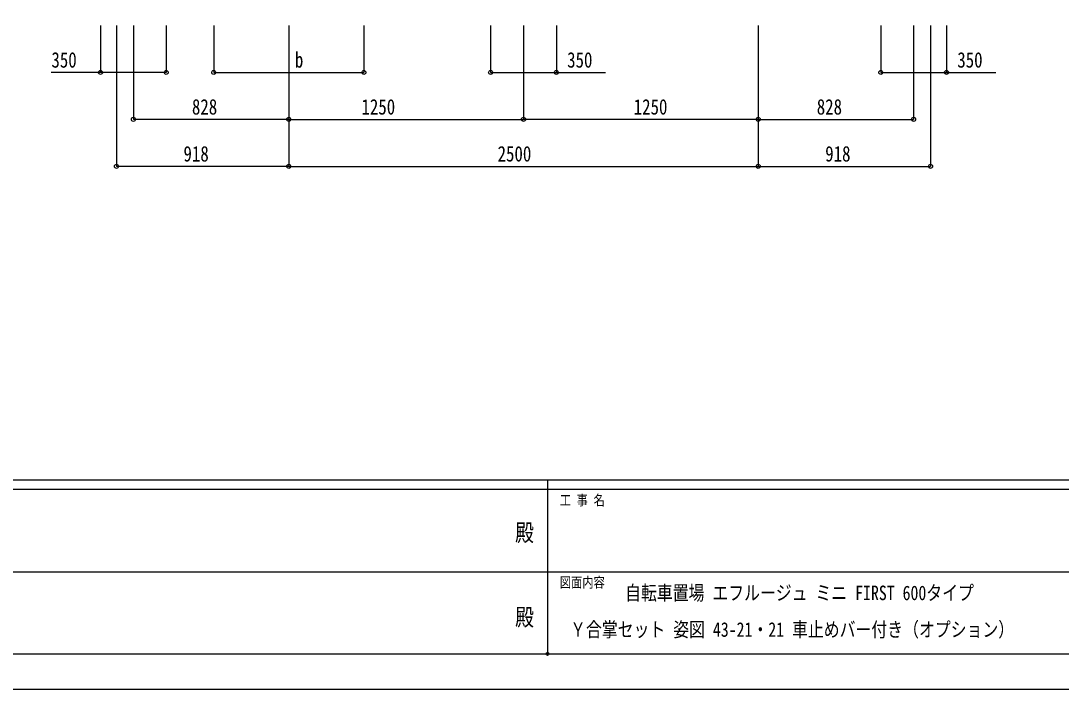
# Model space of a CAD drawing. Units: millimetres, scale not verified. Extents: x -10512 to 10512, y -7425 to 7425.
# Drawn here: x -2817 to 2724, y -7425 to -3866 of the extents above; entities that cross this region are included whole.
import ezdxf
from ezdxf.enums import TextEntityAlignment as Align

# ---------------------------------------------------------------- set-up
doc = ezdxf.new("R2010")
doc.units = ezdxf.units.MM
doc.header["$LTSCALE"] = 30
doc.header["$PDMODE"] = 32
doc.header["$PDSIZE"] = 15
for name, color, linetype in [('0-3_USER1', 3, 'Continuous'), ('0-7_YKK_D', 6, 'Continuous'), ('0-8_YKK_ZWAK', 7, 'Continuous')]:
    doc.layers.add(name, color=color, linetype=linetype)
doc.styles.add('ＭＳ ゴシック', font='')
doc.styles.get('ＭＳ ゴシック').set_extended_font_data('MS Gothic')

msp = doc.modelspace()

# ---------------------------------------------------------------- linework, layer by layer
at = {"layer": '0-7_YKK_D'}
for p, q in [((-2392.87, -3890.74), (-2392.87, -4141.74)), ((-2307.87, -3890.74), (-2307.87, -4641.74)), ((-2217.87, -3890.74), (-2217.87, -4391.74)), ((-2042.87, -3890.74), (-2042.87, -4141.74)), ((-1789.82, -3890.8), (-1789.82, -4141.74)), ((-1389.87, -3890.74), (-1389.87, -4641.74)), ((-1389.87, -3890.74), (-1389.87, -4641.74)), ((-1389.87, -3890.74), (-1389.87, -4391.74)), ((-1389.87, -3890.74), (-1389.87, -4391.74)), ((-990.07, -3890.8), (-990.07, -4141.74)), ((-314.88, -3890.74), (-314.88, -4141.74)), ((-139.87, -3890.74), (-139.87, -4391.74)), ((-139.87, -3890.74), (-139.87, -4391.74)), ((35.12, -3890.74), (35.12, -4141.74)), ((1110.13, -3890.74), (1110.13, -4641.74)), ((1110.13, -3890.74), (1110.13, -4641.74)), ((1110.13, -3890.74), (1110.13, -4391.74)), ((1110.13, -3890.74), (1110.13, -4391.74)), ((1763.13, -3890.74), (1763.13, -4141.74)), ((1938.13, -3890.74), (1938.13, -4391.74)), ((2028.13, -3890.74), (2028.13, -4641.74)), ((2113.13, -3890.74), (2113.13, -4141.74)), ((-1789.82, -4140.74), (-990.07, -4140.74)), ((-1389.87, -4390.74), (-2217.87, -4390.74)), ((-1389.87, -4390.74), (-139.87, -4390.74)), ((1110.13, -4390.74), (-139.87, -4390.74)), ((1110.13, -4390.74), (1938.13, -4390.74)), ((-1389.87, -4640.74), (-2307.87, -4640.74)), ((-1389.87, -4640.74), (1110.13, -4640.74)), ((1110.13, -4640.74), (2028.13, -4640.74))]:
    msp.add_line(p, q, dxfattribs=at)
for points in [[(-2042.87, -4140.74), (-2392.87, -4140.74), (-2655.34, -4140.74)], [(-314.88, -4140.74), (35.12, -4140.74), (297.59, -4140.74)], [(1763.13, -4140.74), (2113.13, -4140.74), (2375.59, -4140.74)]]:
    msp.add_lwpolyline(points, dxfattribs=at)
for centre in [(-2392.87, -4140.74), (-2042.87, -4140.74), (-1789.82, -4140.74), (-990.07, -4140.74), (-314.88, -4140.74), (35.12, -4140.74), (1763.13, -4140.74), (2113.13, -4140.74), (-2217.87, -4390.74), (-1389.87, -4390.74), (-1389.87, -4390.74), (-139.87, -4390.74), (-139.87, -4390.74), (1110.13, -4390.74), (1110.13, -4390.74), (1938.13, -4390.74), (-2307.87, -4640.74), (-1389.87, -4640.74), (-1389.87, -4640.74), (1110.13, -4640.74), (1110.13, -4640.74), (2028.13, -4640.74)]:
    msp.add_circle(centre, 10.62, dxfattribs=at)
at = {"layer": '0-8_YKK_ZWAK'}
for p, q in [((9737.55, -6312.5), (-9762.45, -6312.5)), ((-12.45, -6312.5), (-12.45, -7237.5)), ((-12.45, -6362.5), (-3262.45, -6362.5)), ((3237.55, -6362.5), (-12.45, -6362.5)), ((-3243.7, -6800), (-12.45, -6800)), ((-12.45, -6800), (3237.55, -6800)), ((-3262.45, -7237.5), (-12.45, -7237.5)), ((-12.45, -7237.5), (3237.55, -7237.5))]:
    msp.add_line(p, q, dxfattribs=at)
msp.add_lwpolyline([(-10512.5, -7425), (10512.5, -7425), (10512.5, 7425), (-10512.5, 7425)], close=True, dxfattribs=at)
msp.add_point((-12.45, -7237.5), dxfattribs=at)

# ---------------------------------------------------------------- texts
at = {"layer": '0-3_USER1', "style": 'ＭＳ ゴシック', "width": 0.8}
for s, p in [('自転車置場 エフルージュ ミニ FIRST 600タイプ', (401.38, -6974.06)), ('Ｙ合掌セット 姿図 43-21・21 車止めバー付き（オプション）', (108.45, -7169.06))]:
    msp.add_text(s, height=77.44, dxfattribs=at).set_placement(p, align=Align.BOTTOM_LEFT)
at = {"layer": '0-7_YKK_D', "style": 'ＭＳ ゴシック', "width": 0.8}
for s, p in [('350', (-2654.34, -4139.74)), ('b', (-1357.43, -4139.74)), ('350', (92.59, -4139.74)), ('350', (2170.59, -4139.74)), ('828', (-1905.87, -4389.74)), ('1250', (-1002.87, -4389.74)), ('1250', (447.12, -4389.74)), ('828', (1422.13, -4389.74)), ('918', (-1950.87, -4639.74)), ('2500', (-277.87, -4639.74)), ('918', (1467.13, -4639.74))]:
    msp.add_text(s, height=82.48, dxfattribs=at).set_placement(p, align=Align.BOTTOM_LEFT)
at = {"layer": '0-8_YKK_ZWAK', "style": 'ＭＳ ゴシック', "width": 0.8}
for s, height, p in [('工 事 名', 54.99, (53.17, -6462.5)), ('殿', 91.64, (-184.17, -6664.58)), ('図面内容', 54.99, (53.17, -6900)), ('殿', 91.64, (-184.17, -7114.58))]:
    msp.add_text(s, height=height, dxfattribs=at).set_placement(p, align=Align.BOTTOM_LEFT)

doc.saveas('drawing.dxf')
